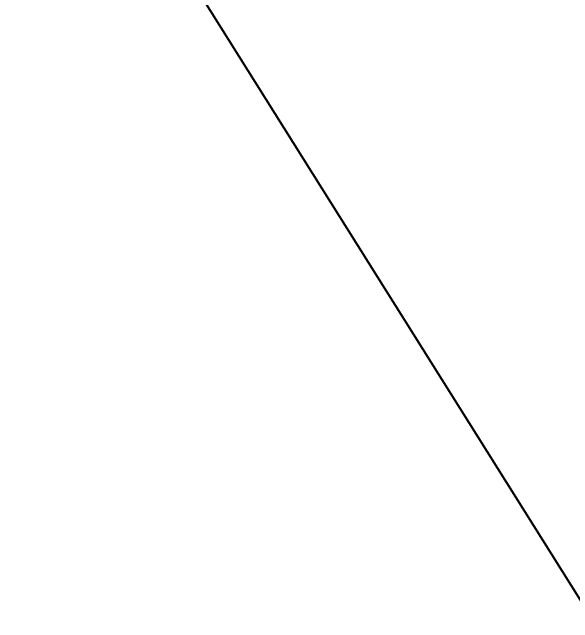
# Model space of a CAD drawing. Extents: x -452079 to 117456, y 3902 to 836955.
# Drawn here: x -256643.9 to -256376, y 691660.4 to 691952.2 of the extents above; entities that cross this region are included whole.
import ezdxf
from ezdxf import colors
from ezdxf.entities.mleader import LeaderData, LeaderLine
from ezdxf.math import Vec2, Vec3

# ---------------------------------------------------------------- set-up
doc = ezdxf.new("R2010")
doc.units = 0
doc.header["$LTSCALE"] = 1000
doc.header["$MEASUREMENT"] = 0
doc.linetypes.add('AUDIT_D_160901175043-111', pattern=[0])
doc.linetypes.add('AUDIT_D_160901175043-122', pattern=[0])
doc.layers.add('总说明', color=2, linetype='Continuous')
doc.styles.add('DIM_FONT', font='SIMPLEX', dxfattribs={"width": 0.7, "bigfont": 'GBCBIG'})
doc.styles.add('标题文字', font='txt.shx', dxfattribs={"bigfont": 'hztxt.shx'})
doc.dimstyles.new('DIMN150', dxfattribs={"dimscale": 1.5, "dimtxt": 300, "dimasz": 100, "dimexe": 250, "dimexo": 300, "dimgap": 150, "dimtad": 1, "dimdec": 0, "dimzin": 0, "dimdsep": 46, "dimtxsty": 'DIM_FONT', "dimblk": 'ARCHTICK', "dimcen": 0.09, "dimclrt": 7, "dimazin": 2, "dimtfac": 1, "dimtdec": 0, "dimtix": 1, "dimtmove": 2, "dimatfit": 3, "dimfxl": 0, "dimtolj": 1, "dimtzin": 0, "dimarcsym": 0})

# ---------------------------------------------------------------- blocks, each defined once
blk = doc.blocks.new('_ArchTick')
at = {"color": 0, "linetype": 'ByBlock', "const_width": 0.4}
blk.add_lwpolyline([(-0.5, -0.5), (0.5, 0.5)], dxfattribs=at)
blk = doc.blocks.new('*D323')
at = {"layer": '总说明', "color": 0, "linetype": 'Continuous', "lineweight": -2, "transparency": 16777216}
blk.add_arc((-256542.7695925453, 688961.8057590974), 1005.919311293564, 45.00000000004017, 90.00000000000053, dxfattribs=at)
at = {"layer": '总说明', "color": 0, "linetype": 'Continuous', "lineweight": -2, "transparency": 16777216, "xscale": 150, "yscale": 150, "zscale": 150}
for p, rotation in [((-256542.7695925453, 689967.7250703909), 180.0000000000005), ((-255831.4772262036, 689673.0981254401), 315.0000000000401)]:
    blk.add_blockref('_ArchTick', p, dxfattribs=dict(at, rotation=rotation))
at = {"layer": '总说明', "color": 7, "linetype": 'Continuous', "transparency": 16777216, "insert": (-255985.6133932533, 690306.8998117896), "char_height": 450, "attachment_point": 5, "rotation": 337.50000000002, "style": 'DIM_FONT'}
blk.add_mtext('\\A1;45°', dxfattribs=at)

msp = doc.modelspace()

# ---------------------------------------------------------------- dimensions: what is measured, and where the dimension line sits
at = {"layer": '总说明', "linetype": 'Continuous'}
dim = msp.add_angular_dim_2l(base=(-256039.8099368989, 689832.9574368352), line1=((-253709.9832153053, 691794.5921363413), (-256379.5069111169, 689125.0684405259)), line2=((-256542.7695925453, 691652.5081786002), (-256542.7695925453, 689525.591775396)), dimstyle='DIMN150', dxfattribs=at)
dim.commit()
dim.dimension.update_dxf_attribs({"geometry": '*D323', "text_midpoint": (-255985.6133932534, 690306.8998117896)})

# ---------------------------------------------------------------- leaders
at = {"layer": '总说明', "color": 4, "linetype": 'AUDIT_D_160901175043-122'}
ml = msp.add_multileader_mtext('Standard', dxfattribs=at)
ml.set_content('{\\W0.9;加长型后扩底锚栓}', color=4, style='标题文字')
ml.set_leader_properties(linetype='AUDIT_D_160901175043-111')
ml.build(insert=Vec2(0, 0))
ml.multileader.update_dxf_attribs({"dogleg_length": 0.36, "arrow_head_size": 98.468352})
ctx = ml.context
ctx.base_point, ctx.char_height, ctx.arrow_head_size, ctx.landing_gap_size, ctx.plane_origin = Vec3(-256136.5384646205, 691418.2582442072), 246.17088, 98.468352, 39.87968256000001, Vec3(-256850.0634799053, 692227.9494489665)
notes = []
notes.append((ctx, [(0, (1, 1, 0), (-256213.7450251014, 691418.2582442072), (1, 0), 77.20656048092404, [(0, [(-256787.3974740797, 692332.7160901885)], 0, [])])]))
ctx.mtext.insert, ctx.mtext.width, ctx.mtext.flow_direction = Vec3(-256096.6587820605, 691565.9607722071), 1375.025151370708, 5
for ctx, leaders in notes:
    for number, flags, end, landing, length, lines in leaders:
        leader = LeaderData()
        leader.index, (leader.has_last_leader_line, leader.has_dogleg_vector, leader.attachment_direction) = number, flags
        leader.last_leader_point, leader.dogleg_vector, leader.dogleg_length = Vec3(end), Vec3(landing), length
        for number, points, colour, breaks in lines:
            line = LeaderLine()
            line.index, line.vertices, line.color, line.breaks = number, Vec3.list(points), colors.encode_raw_color(colour), breaks
            leader.lines.append(line)
        ctx.leaders.append(leader)

doc.saveas('drawing.dxf')
